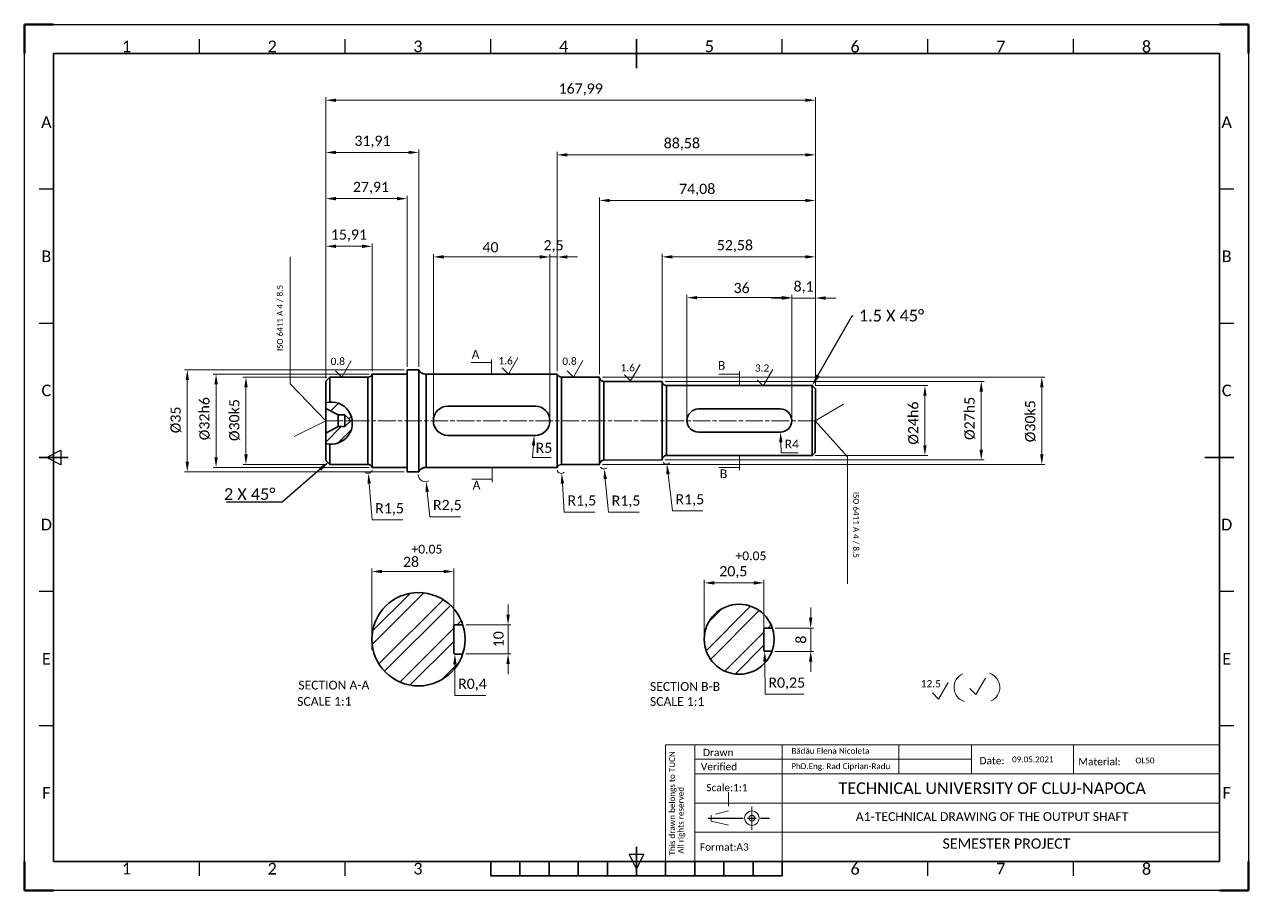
# Model space of a CAD drawing. Header units: millimetres. Extents: x 875 to 1295, y -24 to 273.
import ezdxf
from ezdxf import colors
from ezdxf.entities.mleader import LeaderData, LeaderLine
from ezdxf.enums import TextEntityAlignment as Align
from ezdxf.math import Vec2, Vec3

# ---------------------------------------------------------------- set-up
doc = ezdxf.new("R2010")
doc.units = ezdxf.units.MM
doc.linetypes.add('AM_ISO08W050', pattern=[18, 12, -1.5, 3, -1.5])
doc.linetypes.add('AM_ISO08W050x2', pattern=[9, 6, -0.75, 1.5, -0.75])
doc.layers.get('0').update_dxf_attribs({"lineweight": 30})
for name, color, linetype, lineweight in [('AM_0', 7, 'Continuous', 35), ('AM_5', 3, 'Continuous', 0), ('AM_6', 2, 'Continuous', 0), ('AM_7', 4, 'AM_ISO08W050', 25), ('AM_BOR', 7, 'Continuous', 50)]:
    doc.layers.add(name, color=color, linetype=linetype, lineweight=lineweight)
doc.styles.add('ACISOTS', font='calibril.ttf')
doc.styles.get("Standard").update_dxf_attribs({"font": 'calibril.ttf'})
doc.dimstyles.new('AM_ISO$0', dxfattribs={"dimtxt": 3.5, "dimasz": 3.5, "dimexe": 1, "dimexo": 1, "dimgap": 1.5, "dimtad": 1, "dimtxsty": 'Standard', "dimcen": 0, "dimclrd": 256, "dimclre": 256, "dimclrt": 2, "dimadec": 0, "dimazin": 2, "dimtp": 0.1, "dimtm": 0.1, "dimtfac": 0.71, "dimtmove": 0, "dimatfit": 3, "dimfxl": 1, "dimlwd": 0, "dimlwe": 0, "dimarcsym": 1})
doc.dimstyles.new('AM_ISO$4', dxfattribs={"dimtxt": 3.5, "dimasz": 3.5, "dimexe": 1, "dimexo": 1, "dimgap": 1.5, "dimtad": 1, "dimtoh": 1, "dimtxsty": 'Standard', "dimcen": 0, "dimclrd": 256, "dimclre": 256, "dimclrt": 2, "dimadec": 0, "dimazin": 2, "dimtp": 0.1, "dimtm": 0.1, "dimtfac": 0.71, "dimtofl": 0, "dimtmove": 0, "dimatfit": 0, "dimfxl": 1, "dimlwd": 0, "dimlwe": 0, "dimarcsym": 1})
pattern_1 = [(45, (945.585, 137.2075), (-6.7352, 6.7352), []), (45, (950.075, 137.2075), (-6.7352, 6.7352), [])]

# ---------------------------------------------------------------- blocks, each defined once
blk = doc.blocks.new('ISO_A3')
for p, q in [((410, 287), (10, 287)), ((10, 287), (10, 10)), ((410, 10), (410, 287)), ((10, 10), (410, 10))]:
    blk.add_line(p, q)
at = {"layer": 'AM_BOR'}
for p, q in [((10, 297), (0, 297)), ((0, 297), (0, 287)), ((420, 297), (410, 297)), ((420, 287), (420, 297)), ((0, 0), (0, 10)), ((420, 0), (420, 10)), ((0, 0), (10, 0)), ((420, 0), (410, 0))]:
    blk.add_line(p, q, dxfattribs=at)
at = {"layer": 'AM_BOR', "color": 1, "lineweight": 25}
for p, q in [((0, 297), (420, 297)), ((0, 0), (0, 297)), ((420, 297), (420, 0)), ((60, 287), (60, 292)), ((110, 287), (110, 292)), ((160, 287), (160, 292)), ((260, 287), (260, 292)), ((310, 287), (310, 292)), ((360, 287), (360, 292)), ((10, 240.5), (5, 240.5)), ((415, 240.5), (410, 240.5)), ((10, 194.5), (5, 194.5)), ((415, 194.5), (410, 194.5)), ((7.5, 148.5), (12.5, 151)), ((12.5, 146), (7.5, 148.5)), ((12.5, 151), (12.5, 146)), ((10, 102.5), (5, 102.5)), ((415, 102.5), (410, 102.5)), ((10, 56.5), (5, 56.5)), ((415, 56.5), (410, 56.5)), ((60, 5), (60, 10)), ((110, 5), (110, 10)), ((210, 7.5), (207.5, 12.5)), ((207.5, 12.5), (212.5, 12.5)), ((212.5, 12.5), (210, 7.5)), ((310, 5), (310, 10)), ((360, 5), (360, 10)), ((420, 0), (0, 0))]:
    blk.add_line(p, q, dxfattribs=at)
at = {"layer": 'AM_BOR', "color": 2, "lineweight": 35}
for p, q in [((210, 282), (210, 292)), ((5, 148.5), (15, 148.5)), ((405, 148.5), (415, 148.5)), ((210, 5), (210, 15)), ((160, 5), (160, 10)), ((170, 5), (170, 10)), ((180, 5), (180, 10)), ((190, 5), (190, 10)), ((200, 5), (200, 10)), ((220, 5), (220, 10)), ((230, 5), (230, 10)), ((240, 5), (240, 10)), ((250, 5), (250, 10)), ((260, 5), (260, 10)), ((160, 5), (260, 5))]:
    blk.add_line(p, q, dxfattribs=at)
at = {"layer": 'AM_BOR', "color": 1, "lineweight": 25, "style": 'ACISOTS'}
for s, p in [('1', (35, 289.5)), ('2', (85, 289.5)), ('3', (135, 289.5)), ('4', (185, 289.5)), ('5', (235, 289.5)), ('6', (285, 289.5)), ('7', (335, 289.5)), ('8', (385, 289.5)), ('A', (7.5, 263.5)), ('A', (412.5, 263.5)), ('B', (7.5, 217.5)), ('B', (412.5, 217.5)), ('C', (7.5, 171.5)), ('C', (412.5, 171.5)), ('D', (7.5, 125.5)), ('D', (412.5, 125.5)), ('E', (7.5, 79.5)), ('E', (412.5, 79.5)), ('F', (7.5, 33.5)), ('F', (412.5, 33.5)), ('1', (35, 7.5)), ('2', (85, 7.5)), ('3', (135, 7.5)), ('6', (285, 7.5)), ('7', (335, 7.5)), ('8', (385, 7.5))]:
    blk.add_text(s, height=4, dxfattribs=at).set_placement(p, align=Align.MIDDLE)
blk = doc.blocks.new('*D11')
at = {"layer": 'AM_0', "linetype": 'ByBlock', "lineweight": 0, "transparency": 16777216}
for p, q in [((994.48, 58.64), (994.48, 86.51)), ((1019.09, 85.51), (997.98, 85.51))]:
    blk.add_line(p, q, dxfattribs=at)
at = {"layer": 'AM_0', "lineweight": 0, "transparency": 16777216}
blk.add_line((1022.59, 58.64), (1022.59, 86.51), dxfattribs=at)
at = {"layer": 'AM_0', "lineweight": 30, "transparency": 16777216}
for points in [[(997.98, 86.1), (997.98, 84.93), (994.48, 85.51)], [(1019.09, 86.1), (1019.09, 84.93), (1022.59, 85.51)]]:
    blk.add_solid(points, dxfattribs=at)
at = {"layer": 'AM_0', "color": 2, "transparency": 16777216, "insert": (1007.93, 88.8), "char_height": 3.5, "attachment_point": 5}
blk.add_mtext('28', dxfattribs=at)
blk = doc.blocks.new('*D12')
at = {"layer": 'AM_0', "linetype": 'ByBlock', "lineweight": 0, "transparency": 16777216}
for p, q in [((1041.23, 70.72), (1041.23, 74.22)), ((1041.23, 67.22), (1041.23, 57.32)), ((1026.69, 57.32), (1042.23, 57.32)), ((1041.23, 53.82), (1041.23, 50.32))]:
    blk.add_line(p, q, dxfattribs=at)
at = {"layer": 'AM_0', "lineweight": 0, "transparency": 16777216}
blk.add_line((1026.69, 67.22), (1042.23, 67.22), dxfattribs=at)
at = {"layer": 'AM_0', "transparency": 16777216}
for points in [[(1040.65, 70.72), (1041.81, 70.72), (1041.23, 67.22)], [(1040.65, 53.82), (1041.81, 53.82), (1041.23, 57.32)]]:
    blk.add_solid(points, dxfattribs=at)
at = {"layer": 'AM_0', "color": 2, "transparency": 16777216, "insert": (1037.94, 62.27), "char_height": 3.5, "attachment_point": 5, "rotation": 90}
blk.add_mtext('10', dxfattribs=at)
blk = doc.blocks.new('*D13')
at = {"layer": 'AM_0', "linetype": 'ByBlock', "lineweight": 0, "transparency": 16777216}
for p, q in [((1022.97, 53.72), (1022.91, 42.99)), ((1022.91, 42.99), (1033.59, 42.99))]:
    blk.add_line(p, q, dxfattribs=at)
at = {"layer": 'AM_0', "transparency": 16777216}
blk.add_solid([(1022.39, 53.72), (1023.55, 53.71), (1022.99, 57.22)], dxfattribs=at)
at = {"layer": 'AM_0', "color": 2, "transparency": 16777216, "insert": (1029, 46.65), "char_height": 3.5, "attachment_point": 5}
blk.add_mtext('R0,4', dxfattribs=at)
blk = doc.blocks.new('*D14')
at = {"layer": 'AM_0', "linetype": 'ByBlock', "lineweight": 0, "transparency": 16777216}
for p, q in [((1108.52, 63.13), (1108.52, 82.61)), ((1125.54, 81.61), (1112.02, 81.61))]:
    blk.add_line(p, q, dxfattribs=at)
at = {"layer": 'AM_0', "lineweight": 0, "transparency": 16777216}
blk.add_line((1129.04, 63.13), (1129.04, 82.61), dxfattribs=at)
at = {"layer": 'AM_0', "transparency": 16777216}
for points in [[(1112.02, 82.19), (1112.02, 81.02), (1108.52, 81.61)], [(1125.54, 82.19), (1125.54, 81.02), (1129.04, 81.61)]]:
    blk.add_solid(points, dxfattribs=at)
at = {"layer": 'AM_0', "color": 2, "transparency": 16777216, "insert": (1118.5, 85.26), "char_height": 3.5, "attachment_point": 5}
blk.add_mtext('20,5', dxfattribs=at)
blk = doc.blocks.new('*D15')
at = {"layer": 'AM_0', "linetype": 'ByBlock', "lineweight": 0, "transparency": 16777216}
for p, q in [((1145.06, 69.63), (1145.06, 73.13)), ((1145.06, 66.13), (1145.06, 58.13)), ((1132.78, 58.13), (1146.06, 58.13)), ((1145.06, 54.63), (1145.06, 51.13))]:
    blk.add_line(p, q, dxfattribs=at)
at = {"layer": 'AM_0', "lineweight": 0, "transparency": 16777216}
blk.add_line((1132.89, 66.13), (1146.06, 66.13), dxfattribs=at)
at = {"layer": 'AM_0', "transparency": 16777216}
for points in [[(1144.47, 69.63), (1145.64, 69.63), (1145.06, 66.13)], [(1144.47, 54.63), (1145.64, 54.63), (1145.06, 58.13)]]:
    blk.add_solid(points, dxfattribs=at)
at = {"layer": 'AM_0', "color": 2, "transparency": 16777216, "insert": (1141.77, 62.13), "char_height": 3.5, "attachment_point": 5, "rotation": 90}
blk.add_mtext('8', dxfattribs=at)
blk = doc.blocks.new('*D16')
at = {"layer": 'AM_0', "linetype": 'ByBlock', "lineweight": 0, "transparency": 16777216}
for p, q in [((1129.33, 54.63), (1129.45, 43.39)), ((1129.45, 43.39), (1142.75, 43.39))]:
    blk.add_line(p, q, dxfattribs=at)
at = {"layer": 'AM_0', "lineweight": 0, "transparency": 16777216}
blk.add_arc((1129.29, 58.38), 0.25, 270, 270.6167, dxfattribs=at)
at = {"layer": 'AM_0', "transparency": 16777216}
blk.add_solid([(1129.91, 54.64), (1128.75, 54.63), (1129.29, 58.13)], dxfattribs=at)
at = {"layer": 'AM_0', "color": 2, "transparency": 16777216, "insert": (1136.85, 47.05), "char_height": 3.5, "attachment_point": 5}
blk.add_mtext('R0,25', dxfattribs=at)
blk = doc.blocks.new('*D17')
at = {"layer": 'AM_0', "linetype": 'ByBlock', "lineweight": 0, "transparency": 16777216}
for p, q in [((1013.49, 112.83), (1014.39, 104.3)), ((1014.39, 104.3), (1024.89, 104.3))]:
    blk.add_line(p, q, dxfattribs=at)
at = {"layer": 'AM_0', "lineweight": 0, "transparency": 16777216}
blk.add_arc((1012.86, 118.76), 2.46, 180.5449, 299.3422, dxfattribs=at)
at = {"layer": 'AM_0', "lineweight": 30, "transparency": 16777216}
blk.add_solid([(1014.07, 112.89), (1012.91, 112.77), (1013.12, 116.31)], dxfattribs=at)
at = {"layer": 'AM_0', "color": 2, "lineweight": 30, "transparency": 16777216, "insert": (1020.39, 107.96), "char_height": 3.5, "attachment_point": 5}
blk.add_mtext('R2,5', dxfattribs=at)
blk = doc.blocks.new('*D18')
at = {"layer": 'AM_0', "linetype": 'ByBlock', "lineweight": 0, "transparency": 16777216}
for p, q in [((993.56, 115.7), (994.56, 103.21)), ((994.56, 103.21), (1005.06, 103.21))]:
    blk.add_line(p, q, dxfattribs=at)
at = {"layer": 'AM_0', "lineweight": 0, "transparency": 16777216}
blk.add_arc((993.16, 120.7), 1.51, 236.6923, 341.8808, dxfattribs=at)
at = {"layer": 'AM_0', "lineweight": 30, "transparency": 16777216}
blk.add_solid([(994.14, 115.75), (992.98, 115.65), (993.28, 119.19)], dxfattribs=at)
at = {"layer": 'AM_0', "color": 2, "lineweight": 30, "transparency": 16777216, "insert": (1000.56, 106.85), "char_height": 3.5, "attachment_point": 5}
blk.add_mtext('R1,5', dxfattribs=at)
blk = doc.blocks.new('*D19')
at = {"layer": 'AM_0', "linetype": 'ByBlock', "lineweight": 0, "transparency": 16777216}
for p, q in [((1059.86, 115.67), (1060.53, 105.9)), ((1060.53, 105.9), (1071.03, 105.9))]:
    blk.add_line(p, q, dxfattribs=at)
at = {"layer": 'AM_0', "lineweight": 0, "transparency": 16777216}
blk.add_arc((1059.52, 120.69), 1.52, 197.5927, 311.5292, dxfattribs=at)
at = {"layer": 'AM_0', "lineweight": 30, "transparency": 16777216}
blk.add_solid([(1060.44, 115.71), (1059.28, 115.63), (1059.62, 119.17)], dxfattribs=at)
at = {"layer": 'AM_0', "color": 2, "lineweight": 30, "transparency": 16777216, "insert": (1066.53, 109.54), "char_height": 3.5, "attachment_point": 5}
blk.add_mtext('R1,5', dxfattribs=at)
blk = doc.blocks.new('*D20')
at = {"layer": 'AM_0', "linetype": 'ByBlock', "lineweight": 0, "transparency": 16777216}
for p, q in [((1074.58, 117.22), (1075.7, 105.84)), ((1075.7, 105.84), (1086.2, 105.84))]:
    blk.add_line(p, q, dxfattribs=at)
at = {"layer": 'AM_0', "lineweight": 0, "transparency": 16777216}
blk.add_arc((1074.09, 122.21), 1.51, 218.0338, 313.6278, dxfattribs=at)
at = {"layer": 'AM_0', "lineweight": 30, "transparency": 16777216}
blk.add_solid([(1075.16, 117.28), (1074, 117.17), (1074.24, 120.71)], dxfattribs=at)
at = {"layer": 'AM_0', "color": 2, "lineweight": 30, "transparency": 16777216, "insert": (1081.7, 109.48), "char_height": 3.5, "attachment_point": 5}
blk.add_mtext('R1,5', dxfattribs=at)
blk = doc.blocks.new('*D21')
at = {"layer": 'AM_0', "linetype": 'ByBlock', "lineweight": 0, "transparency": 16777216}
for p, q in [((1096.12, 118.89), (1097.59, 106.28)), ((1097.59, 106.28), (1108.09, 106.28))]:
    blk.add_line(p, q, dxfattribs=at)
at = {"layer": 'AM_0', "lineweight": 0, "transparency": 16777216}
blk.add_arc((1095.54, 123.81), 1.46, 221.5239, 315.9949, dxfattribs=at)
at = {"layer": 'AM_0', "lineweight": 30, "transparency": 16777216}
blk.add_solid([(1096.7, 118.96), (1095.54, 118.82), (1095.71, 122.37)], dxfattribs=at)
at = {"layer": 'AM_0', "color": 2, "lineweight": 30, "transparency": 16777216, "insert": (1103.59, 109.92), "char_height": 3.5, "attachment_point": 5}
blk.add_mtext('R1,5', dxfattribs=at)
blk = doc.blocks.new('*D22')
at = {"layer": 'AM_0', "lineweight": 0, "transparency": 16777216}
blk.add_line((1146.59, 149.26), (1185.26, 149.26), dxfattribs=at)
at = {"layer": 'AM_0', "linetype": 'ByBlock', "lineweight": 0, "transparency": 16777216}
for p, q in [((1184.26, 145.76), (1184.26, 128.77)), ((1146.59, 125.27), (1185.26, 125.27))]:
    blk.add_line(p, q, dxfattribs=at)
at = {"layer": 'AM_0', "lineweight": 30, "transparency": 16777216}
for points in [[(1183.68, 145.76), (1184.84, 145.76), (1184.26, 149.26)], [(1183.68, 128.77), (1184.84, 128.77), (1184.26, 125.27)]]:
    blk.add_solid(points, dxfattribs=at)
at = {"layer": 'AM_0', "color": 2, "lineweight": 30, "transparency": 16777216, "insert": (1180.39, 136.41), "char_height": 3.5, "attachment_point": 5, "rotation": 90}
blk.add_mtext('%%C24h6', dxfattribs=at)
blk = doc.blocks.new('*D23')
at = {"layer": 'AM_0', "lineweight": 0, "transparency": 16777216}
blk.add_line((1095.09, 150.73), (1204.59, 150.73), dxfattribs=at)
at = {"layer": 'AM_0', "linetype": 'ByBlock', "lineweight": 0, "transparency": 16777216}
for p, q in [((1203.59, 147.23), (1203.59, 127.26)), ((1095.09, 123.76), (1204.59, 123.76))]:
    blk.add_line(p, q, dxfattribs=at)
at = {"layer": 'AM_0', "lineweight": 30, "transparency": 16777216}
for points in [[(1203, 147.23), (1204.17, 147.23), (1203.59, 150.73)], [(1203, 127.26), (1204.17, 127.26), (1203.59, 123.76)]]:
    blk.add_solid(points, dxfattribs=at)
at = {"layer": 'AM_0', "color": 2, "lineweight": 30, "transparency": 16777216, "insert": (1199.71, 138.03), "char_height": 3.5, "attachment_point": 5, "rotation": 90}
blk.add_mtext('%%C27h5', dxfattribs=at)
blk = doc.blocks.new('*D24')
at = {"layer": 'AM_0', "lineweight": 0, "transparency": 16777216}
blk.add_line((1073.59, 152.21), (1225.37, 152.21), dxfattribs=at)
at = {"layer": 'AM_0', "linetype": 'ByBlock', "lineweight": 0, "transparency": 16777216}
for p, q in [((1224.37, 148.71), (1224.37, 125.71)), ((1073.59, 122.21), (1225.37, 122.21))]:
    blk.add_line(p, q, dxfattribs=at)
at = {"layer": 'AM_0', "lineweight": 30, "transparency": 16777216}
for points in [[(1223.79, 148.71), (1224.96, 148.71), (1224.37, 152.21)], [(1223.79, 125.71), (1224.96, 125.71), (1224.37, 122.21)]]:
    blk.add_solid(points, dxfattribs=at)
at = {"layer": 'AM_0', "color": 2, "lineweight": 30, "transparency": 16777216, "insert": (1220.5, 137.05), "char_height": 3.5, "attachment_point": 5, "rotation": 90}
blk.add_mtext('%%C30k5', dxfattribs=at)
blk = doc.blocks.new('*D25')
at = {"layer": 'AM_0', "lineweight": 0, "transparency": 16777216}
blk.add_line((1005.59, 154.71), (930.16, 154.71), dxfattribs=at)
at = {"layer": 'AM_0', "linetype": 'ByBlock', "lineweight": 0, "transparency": 16777216}
for p, q in [((931.16, 151.21), (931.16, 123.21)), ((1005.59, 119.71), (930.16, 119.71))]:
    blk.add_line(p, q, dxfattribs=at)
at = {"layer": 'AM_0', "lineweight": 30, "transparency": 16777216}
for points in [[(930.58, 151.21), (931.74, 151.21), (931.16, 154.71)], [(930.58, 123.21), (931.74, 123.21), (931.16, 119.71)]]:
    blk.add_solid(points, dxfattribs=at)
at = {"layer": 'AM_0', "color": 2, "lineweight": 30, "transparency": 16777216, "insert": (927.29, 137.51), "char_height": 3.5, "attachment_point": 5, "rotation": 90}
blk.add_mtext('%%C35', dxfattribs=at)
blk = doc.blocks.new('*D26')
at = {"layer": 'AM_0', "lineweight": 0, "transparency": 16777216}
blk.add_line((993.59, 153.21), (940.03, 153.21), dxfattribs=at)
at = {"layer": 'AM_0', "linetype": 'ByBlock', "lineweight": 0, "transparency": 16777216}
for p, q in [((941.03, 149.71), (941.03, 124.71)), ((993.59, 121.21), (940.03, 121.21))]:
    blk.add_line(p, q, dxfattribs=at)
at = {"layer": 'AM_0', "lineweight": 30, "transparency": 16777216}
for points in [[(940.45, 149.71), (941.61, 149.71), (941.03, 153.21)], [(940.45, 124.71), (941.61, 124.71), (941.03, 121.21)]]:
    blk.add_solid(points, dxfattribs=at)
at = {"layer": 'AM_0', "color": 2, "lineweight": 30, "transparency": 16777216, "insert": (937.16, 137.93), "char_height": 3.5, "attachment_point": 5, "rotation": 90}
blk.add_mtext('%%C32h6', dxfattribs=at)
blk = doc.blocks.new('*D27')
at = {"layer": 'AM_0', "lineweight": 0, "transparency": 16777216}
blk.add_line((979.09, 152.16), (950.29, 152.16), dxfattribs=at)
at = {"layer": 'AM_0', "linetype": 'ByBlock', "lineweight": 0, "transparency": 16777216}
for p, q in [((951.29, 148.66), (951.29, 125.66)), ((979.09, 122.16), (950.29, 122.16))]:
    blk.add_line(p, q, dxfattribs=at)
at = {"layer": 'AM_0', "lineweight": 30, "transparency": 16777216}
for points in [[(950.71, 148.66), (951.88, 148.66), (951.29, 152.16)], [(950.71, 125.66), (951.88, 125.66), (951.29, 122.16)]]:
    blk.add_solid(points, dxfattribs=at)
at = {"layer": 'AM_0', "color": 2, "lineweight": 30, "transparency": 16777216, "insert": (947.42, 137.44), "char_height": 3.5, "attachment_point": 5, "rotation": 90}
blk.add_mtext('%%C30k5', dxfattribs=at)
blk = doc.blocks.new('*D28')
at = {"layer": 'AM_0', "lineweight": 0, "transparency": 16777216}
blk.add_line((978.68, 151.77), (978.68, 248.13), dxfattribs=at)
at = {"layer": 'AM_0', "linetype": 'ByBlock', "lineweight": 0, "transparency": 16777216}
for p, q in [((1146.67, 149.16), (1146.67, 248.13)), ((982.18, 247.13), (1143.17, 247.13))]:
    blk.add_line(p, q, dxfattribs=at)
at = {"layer": 'AM_0', "lineweight": 30, "transparency": 16777216}
for points in [[(982.18, 247.71), (982.18, 246.55), (978.68, 247.13)], [(1143.17, 247.71), (1143.17, 246.55), (1146.67, 247.13)]]:
    blk.add_solid(points, dxfattribs=at)
at = {"layer": 'AM_0', "color": 2, "lineweight": 30, "transparency": 16777216, "insert": (1066.14, 250.79), "char_height": 3.5, "attachment_point": 5}
blk.add_mtext('167,99', dxfattribs=at)
blk = doc.blocks.new('*D29')
at = {"layer": 'AM_0', "lineweight": 0, "transparency": 16777216}
blk.add_line((978.68, 151.77), (978.68, 198.04), dxfattribs=at)
at = {"layer": 'AM_0', "linetype": 'ByBlock', "lineweight": 0, "transparency": 16777216}
for p, q in [((994.59, 154.21), (994.59, 198.04)), ((982.18, 197.04), (991.09, 197.04))]:
    blk.add_line(p, q, dxfattribs=at)
at = {"layer": 'AM_0', "lineweight": 30, "transparency": 16777216}
for points in [[(982.18, 197.63), (982.18, 196.46), (978.68, 197.04)], [(991.09, 197.63), (991.09, 196.46), (994.59, 197.04)]]:
    blk.add_solid(points, dxfattribs=at)
at = {"layer": 'AM_0', "color": 2, "lineweight": 30, "transparency": 16777216, "insert": (986.61, 200.7), "char_height": 3.5, "attachment_point": 5}
blk.add_mtext('15,91', dxfattribs=at)
blk = doc.blocks.new('*D30')
at = {"layer": 'AM_0', "lineweight": 0, "transparency": 16777216}
blk.add_line((978.68, 151.77), (978.68, 214.39), dxfattribs=at)
at = {"layer": 'AM_0', "linetype": 'ByBlock', "lineweight": 0, "transparency": 16777216}
for p, q in [((1006.59, 155.71), (1006.59, 214.39)), ((982.18, 213.39), (1003.09, 213.39))]:
    blk.add_line(p, q, dxfattribs=at)
at = {"layer": 'AM_0', "lineweight": 30, "transparency": 16777216}
for points in [[(982.18, 213.98), (982.18, 212.81), (978.68, 213.39)], [(1003.09, 213.98), (1003.09, 212.81), (1006.59, 213.39)]]:
    blk.add_solid(points, dxfattribs=at)
at = {"layer": 'AM_0', "color": 2, "lineweight": 30, "transparency": 16777216, "insert": (994.19, 217.05), "char_height": 3.5, "attachment_point": 5}
blk.add_mtext('27,91', dxfattribs=at)
blk = doc.blocks.new('*D31')
at = {"layer": 'AM_0', "lineweight": 0, "transparency": 16777216}
blk.add_line((978.68, 151.77), (978.68, 230.23), dxfattribs=at)
at = {"layer": 'AM_0', "linetype": 'ByBlock', "lineweight": 0, "transparency": 16777216}
for p, q in [((982.18, 229.23), (1007.09, 229.23)), ((1010.59, 155.71), (1010.59, 230.23))]:
    blk.add_line(p, q, dxfattribs=at)
at = {"layer": 'AM_0', "lineweight": 30, "transparency": 16777216}
for points in [[(982.18, 229.81), (982.18, 228.65), (978.68, 229.23)], [(1007.09, 229.81), (1007.09, 228.65), (1010.59, 229.23)]]:
    blk.add_solid(points, dxfattribs=at)
at = {"layer": 'AM_0', "color": 2, "lineweight": 30, "transparency": 16777216, "insert": (994.7, 232.88), "char_height": 3.5, "attachment_point": 5}
blk.add_mtext('31,91', dxfattribs=at)
blk = doc.blocks.new('*D32')
at = {"layer": 'AM_0', "linetype": 'ByBlock', "lineweight": 0, "transparency": 16777216}
for p, q in [((1094.09, 151.73), (1094.09, 194.42)), ((1143.17, 193.42), (1097.59, 193.42))]:
    blk.add_line(p, q, dxfattribs=at)
at = {"layer": 'AM_0', "lineweight": 0, "transparency": 16777216}
blk.add_line((1146.67, 149.16), (1146.67, 194.42), dxfattribs=at)
at = {"layer": 'AM_0', "lineweight": 30, "transparency": 16777216}
for points in [[(1097.59, 194), (1097.59, 192.83), (1094.09, 193.42)], [(1143.17, 194), (1143.17, 192.83), (1146.67, 193.42)]]:
    blk.add_solid(points, dxfattribs=at)
at = {"layer": 'AM_0', "color": 2, "lineweight": 30, "transparency": 16777216, "insert": (1119.06, 197.07), "char_height": 3.5, "attachment_point": 5}
blk.add_mtext('52,58', dxfattribs=at)
blk = doc.blocks.new('*D33')
at = {"layer": 'AM_0', "linetype": 'ByBlock', "lineweight": 0, "transparency": 16777216}
for p, q in [((1072.59, 153.21), (1072.59, 213.75)), ((1143.17, 212.75), (1076.09, 212.75))]:
    blk.add_line(p, q, dxfattribs=at)
at = {"layer": 'AM_0', "lineweight": 0, "transparency": 16777216}
blk.add_line((1146.67, 149.16), (1146.67, 213.75), dxfattribs=at)
at = {"layer": 'AM_0', "lineweight": 30, "transparency": 16777216}
for points in [[(1076.09, 213.33), (1076.09, 212.17), (1072.59, 212.75)], [(1143.17, 213.33), (1143.17, 212.17), (1146.67, 212.75)]]:
    blk.add_solid(points, dxfattribs=at)
at = {"layer": 'AM_0', "color": 2, "lineweight": 30, "transparency": 16777216, "insert": (1106.11, 216.4), "char_height": 3.5, "attachment_point": 5}
blk.add_mtext('74,08', dxfattribs=at)
blk = doc.blocks.new('*D34')
at = {"layer": 'AM_0', "linetype": 'ByBlock', "lineweight": 0, "transparency": 16777216}
for p, q in [((1058.09, 154.21), (1058.09, 229.4)), ((1143.17, 228.4), (1061.59, 228.4))]:
    blk.add_line(p, q, dxfattribs=at)
at = {"layer": 'AM_0', "lineweight": 0, "transparency": 16777216}
blk.add_line((1146.67, 149.16), (1146.67, 229.4), dxfattribs=at)
at = {"layer": 'AM_0', "lineweight": 30, "transparency": 16777216}
for points in [[(1061.59, 228.98), (1061.59, 227.82), (1058.09, 228.4)], [(1143.17, 228.98), (1143.17, 227.82), (1146.67, 228.4)]]:
    blk.add_solid(points, dxfattribs=at)
at = {"layer": 'AM_0', "color": 2, "lineweight": 30, "transparency": 16777216, "insert": (1100.85, 232.05), "char_height": 3.5, "attachment_point": 5}
blk.add_mtext('88,58', dxfattribs=at)
blk = doc.blocks.new('*D39')
at = {"layer": 'AM_0', "linetype": 'ByBlock', "lineweight": 0, "transparency": 16777216}
for p, q in [((1049.93, 128.73), (1049.61, 124.64)), ((1049.61, 124.64), (1055.97, 124.64))]:
    blk.add_line(p, q, dxfattribs=at)
at = {"layer": 'AM_0', "lineweight": 0, "transparency": 16777216}
blk.add_arc((1050.59, 137.21), 5, 254.1166, 270, dxfattribs=at)
at = {"layer": 'AM_0', "lineweight": 30, "transparency": 16777216}
blk.add_solid([(1049.35, 128.78), (1050.51, 128.69), (1050.2, 132.22)], dxfattribs=at)
at = {"layer": 'AM_0', "color": 2, "lineweight": 30, "transparency": 16777216, "insert": (1053.54, 127.91), "char_height": 3.5, "attachment_point": 5}
blk.add_mtext('R5', dxfattribs=at)
blk = doc.blocks.new('*D40')
at = {"layer": 'AM_0', "linetype": 'ByBlock', "lineweight": 0, "transparency": 16777216}
for p, q in [((1134.82, 129.79), (1134.93, 126.21)), ((1134.93, 126.21), (1140.74, 126.21))]:
    blk.add_line(p, q, dxfattribs=at)
at = {"layer": 'AM_0', "lineweight": 30, "transparency": 16777216}
blk.add_solid([(1135.4, 129.81), (1134.23, 129.78), (1134.71, 133.29)], dxfattribs=at)
at = {"layer": 'AM_0', "color": 2, "lineweight": 30, "transparency": 16777216, "insert": (1138.59, 129.21), "char_height": 3, "attachment_point": 5}
blk.add_mtext('R4', dxfattribs=at)
blk = doc.blocks.new('*D44')
at = {"layer": 'AM_0', "lineweight": 0, "transparency": 16777216}
blk.add_line((1015.59, 138.21), (1015.59, 194.4), dxfattribs=at)
at = {"layer": 'AM_0', "linetype": 'ByBlock', "lineweight": 0, "transparency": 16777216}
for p, q in [((1019.09, 193.4), (1052.09, 193.4)), ((1055.59, 138.21), (1055.59, 194.4))]:
    blk.add_line(p, q, dxfattribs=at)
at = {"layer": 'AM_0', "lineweight": 30, "transparency": 16777216}
for points in [[(1019.09, 193.99), (1019.09, 192.82), (1015.59, 193.4)], [(1052.09, 193.99), (1052.09, 192.82), (1055.59, 193.4)]]:
    blk.add_solid(points, dxfattribs=at)
at = {"layer": 'AM_0', "color": 2, "lineweight": 30, "transparency": 16777216, "insert": (1035.2, 196.69), "char_height": 3.5, "attachment_point": 5}
blk.add_mtext('40', dxfattribs=at)
blk = doc.blocks.new('*D47')
at = {"layer": 'AM_0', "lineweight": 0, "transparency": 16777216}
blk.add_line((1102.6, 138.21), (1102.6, 180.43), dxfattribs=at)
at = {"layer": 'AM_0', "linetype": 'ByBlock', "lineweight": 0, "transparency": 16777216}
for p, q in [((1106.1, 179.43), (1135.07, 179.43)), ((1138.57, 138.21), (1138.57, 180.43))]:
    blk.add_line(p, q, dxfattribs=at)
at = {"layer": 'AM_0', "lineweight": 30, "transparency": 16777216}
for points in [[(1106.1, 180.01), (1106.1, 178.85), (1102.6, 179.43)], [(1135.07, 180.01), (1135.07, 178.85), (1138.57, 179.43)]]:
    blk.add_solid(points, dxfattribs=at)
at = {"layer": 'AM_0', "color": 2, "lineweight": 30, "transparency": 16777216, "insert": (1121.36, 182.72), "char_height": 3.5, "attachment_point": 5}
blk.add_mtext('36', dxfattribs=at)
blk = doc.blocks.new('*D48')
at = {"layer": 'AM_0', "linetype": 'ByBlock', "lineweight": 0, "transparency": 16777216}
for p, q in [((1135.07, 179.29), (1131.57, 179.29)), ((1138.57, 179.29), (1146.67, 179.29)), ((1146.67, 149.16), (1146.67, 180.29)), ((1150.17, 179.29), (1153.67, 179.29))]:
    blk.add_line(p, q, dxfattribs=at)
at = {"layer": 'AM_0', "lineweight": 0, "transparency": 16777216}
blk.add_line((1138.57, 138.21), (1138.57, 180.29), dxfattribs=at)
at = {"layer": 'AM_0', "lineweight": 30, "transparency": 16777216}
for points in [[(1135.07, 179.87), (1135.07, 178.7), (1138.57, 179.29)], [(1150.17, 179.87), (1150.17, 178.7), (1146.67, 179.29)]]:
    blk.add_solid(points, dxfattribs=at)
at = {"layer": 'AM_0', "color": 2, "lineweight": 30, "transparency": 16777216, "insert": (1142.62, 182.94), "char_height": 3.5, "attachment_point": 5}
blk.add_mtext('8,1', dxfattribs=at)
blk = doc.blocks.new('*D51')
at = {"layer": 'AM_0', "linetype": 'ByBlock', "lineweight": 0, "transparency": 16777216}
for p, q in [((1052.09, 193.39), (1048.59, 193.39)), ((1055.59, 193.39), (1058.09, 193.39)), ((1058.09, 154.21), (1058.09, 194.39)), ((1061.59, 193.39), (1065.09, 193.39))]:
    blk.add_line(p, q, dxfattribs=at)
at = {"layer": 'AM_0', "lineweight": 0, "transparency": 16777216}
blk.add_line((1055.59, 138.21), (1055.59, 194.39), dxfattribs=at)
at = {"layer": 'AM_0', "lineweight": 30, "transparency": 16777216}
for points in [[(1052.09, 193.97), (1052.09, 192.8), (1055.59, 193.39)], [(1061.59, 193.97), (1061.59, 192.8), (1058.09, 193.39)]]:
    blk.add_solid(points, dxfattribs=at)
at = {"layer": 'AM_0', "color": 2, "lineweight": 30, "transparency": 16777216, "insert": (1056.84, 197.04), "char_height": 3.5, "attachment_point": 5}
blk.add_mtext('2,5', dxfattribs=at)

msp = doc.modelspace()

# ---------------------------------------------------------------- hatches: boundary and pattern name
at = {"layer": 'AM_0', "lineweight": 0}
h = msp.add_hatch(dxfattribs=at)
h.set_pattern_fill('ANSI32', color=256)
h.set_pattern_definition(pattern_1)
h.paths.add_polyline_path([(978.667, 143.395), (978.664, 141.453), (982.958, 139.203), (985.158, 139.203), (987.258, 137.203), (985.158, 135.203), (982.958, 135.205), (978.658, 132.956), (978.658, 129.405, 1.3040821)])
h = msp.add_hatch(dxfattribs=at)
h.set_pattern_fill('ANSI32', color=256)
h.set_pattern_definition(pattern_1)
h.paths.add_polyline_path([(1022.592, 62.215), (1022.592, 66.815, -0.4142136), (1022.992, 67.215), (1025.693, 67.215, 0.8539593), (994.478, 62.267, 0.8510363), (1025.659, 57.215), (1022.992, 57.215, -0.4142136), (1022.592, 57.615)])
h = msp.add_hatch(dxfattribs=at)
h.set_pattern_fill('ANSI32', color=256)
h.set_pattern_definition(pattern_1)
h.paths.add_polyline_path([(1129.04, 65.735, -0.4142136), (1129.44, 66.135), (1131.885, 66.135, 0.8485654), (1108.521, 62.281, 0.8375174), (1131.782, 58.135), (1129.29, 58.135, -0.4142136), (1129.04, 58.385), (1129.04, 62.135)])

# ---------------------------------------------------------------- linework, layer by layer
at = {"layer": 'AM_0', "color": 7, "lineweight": 0}
for p, q in [((966.429, 149.927), (966.429, 193.427)), ((1157.652, 124.835), (1157.652, 81.335))]:
    msp.add_line(p, q, dxfattribs=at)
at = {"layer": 'AM_0', "lineweight": 0}
for p, q in [((984.133, 152.165), (987.382, 157.794)), ((1035.506, 153.208), (1035.506, 158.208)), ((1041.351, 153.208), (1044.6, 158.837)), ((1063.633, 152.208), (1066.882, 157.837)), ((1083.252, 150.854), (1086.501, 156.484)), ((982.012, 154.286), (984.133, 152.165)), ((1039.229, 155.329), (1041.351, 153.208)), ((1061.512, 154.329), (1063.633, 152.208)), ((1081.13, 152.976), (1083.252, 150.854)), ((1126.654, 151.3), (1128.776, 149.179)), ((1128.776, 149.179), (1132.025, 154.808)), ((966.429, 149.927), (978.662, 137.213)), ((1146.655, 137.205), (1156.302, 142.938)), ((978.662, 137.213), (967.779, 131.824)), ((1157.652, 124.835), (1146.655, 137.205)), ((1120.583, 125.221), (1120.583, 120.215)), ((1188.948, 41.778), (1192.197, 47.408)), ((1201.762, 43.278), (1205.011, 48.908)), ((1186.826, 43.899), (1188.948, 41.778)), ((1199.641, 45.399), (1201.762, 43.278))]:
    msp.add_line(p, q, dxfattribs=at)
at = {"layer": 'AM_0'}
for p, q in [((993.085, 152.165), (980.085, 152.165)), ((993.085, 152.165), (993.085, 137.206)), ((1006.585, 119.708), (1006.585, 154.708)), ((1006.585, 154.708), (1010.585, 154.708)), ((1059.585, 152.208), (1059.585, 137.208)), ((1074.085, 150.729), (1074.085, 137.182)), ((1074.085, 150.729), (1094.085, 150.729)), ((1094.085, 150.729), (1094.085, 137.258)), ((993.085, 137.206), (993.085, 122.206)), ((1010.585, 137.208), (1010.585, 119.708)), ((1059.585, 137.208), (1059.585, 122.208)), ((1074.085, 137.182), (1074.085, 123.714)), ((1094.085, 137.258), (1094.085, 123.758)), ((1095.585, 137.257), (1095.585, 125.257)), ((1094.085, 123.758), (1074.085, 123.714)), ((1010.585, 119.708), (1006.585, 119.708))]:
    msp.add_line(p, q, dxfattribs=at)
at = {"layer": 'AM_0', "lineweight": 0}
for points in [[(1028.506, 157.208), (1031.992, 157.208), (1035.506, 157.208)], [(1113.588, 153.198), (1117.074, 153.198), (1120.588, 153.198)], [(1120.589, 149.232), (1120.589, 154.232)], [(1035.795, 121.191), (1035.795, 116.191)], [(1113.592, 121.22), (1117.079, 121.22), (1120.592, 121.22)], [(1028.792, 117.201), (1032.279, 117.201), (1035.792, 117.201)]]:
    msp.add_lwpolyline(points, dxfattribs=at)
at = {"layer": 'AM_0'}
for points in [[(980.085, 152.165), (978.677, 150.774)], [(980.085, 152.165), (980.085, 143.628)], [(1006.585, 153.208), (994.585, 153.208), (994.585, 121.208), (1006.585, 121.208)], [(1010.585, 137.208), (1010.585, 154.708)], [(1035.585, 153.208), (1013.085, 153.208)], [(1035.585, 121.208), (1013.085, 121.208), (1013.085, 153.208)], [(1035.585, 121.208), (1058.085, 121.208), (1058.085, 153.208)], [(1035.585, 153.208), (1058.085, 153.208)], [(1059.585, 152.208), (1072.585, 152.208), (1072.585, 122.208), (1059.585, 122.208)], [(980.085, 122.165), (978.638, 123.589), (978.677, 150.774)], [(1095.585, 137.257), (1095.585, 149.257), (1145.585, 149.257), (1145.585, 125.27), (1095.585, 125.27)], [(1145.585, 149.257), (1146.667, 148.157)], [(1145.585, 125.27), (1146.64, 126.311), (1146.667, 148.157)], [(978.658, 137.203), (978.667, 143.395)], [(978.664, 141.453), (982.958, 139.203)], [(982.958, 137.203), (982.958, 139.203)], [(982.958, 139.203), (985.158, 139.203)], [(982.958, 135.205), (985.158, 135.203), (987.258, 137.203), (985.158, 139.203)], [(985.158, 137.203), (985.158, 139.203)], [(1035.585, 142.208), (1020.585, 142.208)], [(1035.585, 142.208), (1050.585, 142.208)], [(1106.585, 141.257), (1120.585, 141.257), (1134.585, 141.257)], [(978.658, 137.203), (978.652, 132.953)], [(978.652, 132.953), (982.958, 135.205)], [(978.658, 137.203), (978.658, 129.403)], [(982.958, 137.203), (982.958, 135.205)], [(985.158, 135.203), (985.158, 137.203)], [(1035.585, 132.208), (1020.585, 132.208)], [(1035.585, 132.208), (1050.585, 132.208)], [(1134.585, 133.29), (1120.585, 133.29), (1106.585, 133.29)], [(980.085, 129.17), (980.085, 122.165)], [(993.085, 122.206), (980.085, 122.165)]]:
    msp.add_lwpolyline(points, dxfattribs=at)
at = {"layer": 'AM_0', "linetype": 'AM_ISO08W050x2', "lineweight": 0}
msp.add_lwpolyline([(978.662, 137.213), (1146.655, 137.205)], dxfattribs=at)
at = {"layer": 'AM_0'}
for points in [[(1022.592, 62.215), (1022.592, 66.815, -0.4142136), (1022.992, 67.215), (1025.693, 67.215)], [(1129.04, 62.135), (1129.04, 65.735, -0.4142136), (1129.44, 66.135), (1131.885, 66.135)], [(1022.592, 62.215), (1022.592, 57.615, 0.4142136), (1022.992, 57.215), (1025.659, 57.215)], [(1129.04, 62.135), (1129.04, 58.385, 0.4142136), (1129.29, 58.135), (1131.782, 58.135)]]:
    msp.add_lwpolyline(points, format="xyb", dxfattribs=at)
for centre, radius in [((1010.478, 62.267), 16), ((1120.521, 62.281), 12)]:
    msp.add_circle(centre, radius, dxfattribs=at)
for centre, radius, start, end in [((993.171, 153.642), 1.48, 266.68175, 342.932), ((1012.88, 155.699), 2.5, 203.36771, 274.70478), ((1059.5, 153.705), 1.5, 199.37374, 273.24612), ((1074.085, 152.229), 1.5, 180.81689, 270.00582), ((1095.585, 150.757), 1.5, 181.08399, 270.01025), ((980.541, 136.399), 7.243, 255, 105), ((1020.585, 137.208), 5, 90, 270), ((1050.585, 137.208), 5, 270, 90), ((1106.585, 137.273), 3.984, 90, 270), ((1134.585, 137.273), 3.984, 270, 90), ((993.162, 120.696), 1.512, 19.76737, 92.91153), ((1059.516, 120.686), 1.523, 87.40487, 159.97527), ((1074.092, 122.208), 1.507, 90.25358, 180.00571), ((1095.541, 123.813), 1.457, 88.26396, 182.19758), ((1012.856, 118.756), 2.462, 84.65586, 157.27166)]:
    msp.add_arc(centre, radius, start, end, dxfattribs=at)
at = {"layer": 'AM_0', "lineweight": 0}
for centre, radius, start, end in [((1199.326, 45.778), 5.083, 113.6717, 252.35388), ((1204.826, 45.778), 5.122, 294.77945, 71.24613)]:
    msp.add_arc(centre, radius, start, end, dxfattribs=at)
at = {"layer": 'AM_5'}
for p, q in [((1095.293, 26.11), (1285.293, 26.11)), ((1095.293, 26.11), (1095.293, -13.89)), ((1105.293, -13.89), (1105.293, 26.11)), ((1135.293, 26.11), (1135.293, -13.89)), ((1175.293, 26.11), (1175.293, 16.11)), ((1200.262, 26.11), (1200.262, 16.11)), ((1235.273, 26.11), (1235.273, 16.11)), ((1105.293, 21.11), (1200.293, 21.11)), ((1105.293, 16.11), (1285.293, 16.11)), ((1105.293, 6.11), (1285.293, 6.11)), ((1105.293, -3.89), (1285.293, -3.89))]:
    msp.add_line(p, q, dxfattribs=at)
at = {"layer": 'AM_5', "lineweight": 0}
for p, q in [((1116.886, 5.062), (1116.886, 9.878)), ((1110.886, 1.931), (1110.886, -0.069)), ((1116.886, 3.378), (1112.367, 2.288)), ((1116.886, -1.516), (1110.886, -0.069))]:
    msp.add_line(p, q, dxfattribs=at)
for radius in [2.482, 1.009]:
    msp.add_circle((1124.886, 0.931), radius, dxfattribs=at)
at = {"layer": 'AM_7', "lineweight": 0}
msp.add_line((1124.886, 4.931), (1124.886, -3.069), dxfattribs=at)
at = {"layer": 'AM_7'}
msp.add_line((1109.886, 0.931), (1130.886, 0.931), dxfattribs=at)

# ---------------------------------------------------------------- block references
at = {"layer": 'AM_0', "lineweight": 0}
msp.add_blockref('ISO_A3', (875.293, -23.89), dxfattribs=at)

# ---------------------------------------------------------------- texts
at = {"layer": 'AM_0', "color": 2, "lineweight": 0, "style": 'ACISOTS'}
for rotation, p in [(90, (963.929, 161.125)), (270, (1159.652, 112.835))]:
    msp.add_text('ISO 6411 A 4 / 8.5', height=2, rotation=rotation, dxfattribs=at).set_placement(p)
at = {"layer": 'AM_0', "lineweight": 0, "style": 'ACISOTS'}
for s, p in [('A', (1028.708, 158.459)), ('B', (1113.217, 154.68)), ('B', (1113.896, 117.535)), ('A', (1029.05, 113.624))]:
    msp.add_text(s, height=3, dxfattribs=at).set_placement(p)
at = {"layer": 'AM_0', "lineweight": 35, "style": 'ACISOTS'}
for p in [(1008.072, 91.673), (1119.249, 89.381)]:
    msp.add_text('+0.05', height=3, dxfattribs=at).set_placement(p)
at = {"layer": 'AM_0', "lineweight": -3, "style": 'ACISOTS'}
for s, height, p in [('SECTION A-A', 3, (969.247, 45.046)), ('SECTION B-B', 3, (1089.909, 44.585)), ('SCALE 1:1', 3, (1089.909, 39.432)), ('Bădău Elena Nicoleta', 2, (1138.439, 22.984)), ('09.05.2021', 2, (1214.175, 20.077)), ('OL50', 2, (1256.485, 19.698))]:
    msp.add_text(s, height=height, dxfattribs=at).set_placement(p)
msp.add_text('SCALE 1:1', height=3, rotation=0.35039, dxfattribs=at).set_placement((968.873, 39.433))
at = {"layer": 'AM_0', "lineweight": 30, "style": 'ACISOTS'}
msp.add_text('PhD.Eng. Rad Ciprian-Radu', height=2, dxfattribs=at).set_placement((1138.398, 17.731))
at = {"layer": 'AM_0', "color": 7, "lineweight": -3, "style": 'ACISOTS'}
msp.add_text('A1-TECHNICAL DRAWING OF THE OUTPUT SHAFT', height=3, dxfattribs=at).set_placement((1160.538, -0.026))
at = {"layer": 'AM_0', "lineweight": 0, "char_height": 2.5, "attachment_point": 1, "style": 'ACISOTS'}
for s, width, insert in [('0.8', 7.18527, (980.338, 158.834)), ('1.6', 2.43605, (1037.915, 159.022)), ('0.8', 7.18527, (1059.838, 158.876)), ('1.6', 2.43605, (1079.816, 156.669)), ('3.2', 2.43605, (1125.904, 156.543))]:
    msp.add_mtext_dynamic_manual_height_columns(s, width=width, gutter_width=12.5, heights=[0], dxfattribs=dict(at, insert=insert))
at = {"layer": 'AM_0', "lineweight": -3, "insert": (1182.826, 48.278), "char_height": 2.5, "attachment_point": 1, "style": 'ACISOTS'}
msp.add_mtext_dynamic_manual_height_columns('12.5', width=9.37053, gutter_width=12.5, heights=[0], dxfattribs=at)
at = {"layer": 'AM_6'}
for s, p in [('This drawn belongs to TUCN', (1098.503, -11.858)), ('All rights reserved', (1101.503, -11.258))]:
    msp.add_text(s, height=2, rotation=90, dxfattribs=at).set_placement(p)
for s, height, p in [('Drawn', 2.5, (1108.121, 22.199)), ('Date:', 2.5, (1202.992, 19.399)), ('Material:', 2.5, (1236.893, 19.068)), ('Verified', 2.5, (1107.369, 17.341)), ('Scale:1:1', 2.5, (1109.254, 10.161)), ('Format:A3', 2.5, (1107.042, -10.232)), ('SEMESTER PROJECT', 3.5, (1190.293, -9.541))]:
    msp.add_text(s, height=height, dxfattribs=at).set_placement(p)
at = {"layer": 'AM_6', "lineweight": 0}
msp.add_text('TECHNICAL UNIVERSITY OF CLUJ-NAPOCA', height=4, dxfattribs=at).set_placement((1154.572, 9.201))

# ---------------------------------------------------------------- dimensions: what is measured, and where the dimension line sits
at = {"layer": 'AM_0', "lineweight": 30}
for base, p1, p2, picture, middle in [((1146.667, 247.132), (978.677, 150.774), (1146.667, 148.157), '*D28', (1066.143, 247.132)), ((1010.585, 229.23), (978.677, 150.774), (1010.585, 154.708), '*D31', (994.704, 229.23)), ((1058.085, 228.399), (1146.667, 148.157), (1058.085, 153.208), '*D34', (1100.849, 228.399)), ((1006.585, 213.394), (978.677, 150.774), (1006.585, 154.708), '*D30', (994.187, 213.394)), ((1072.585, 212.75), (1146.667, 148.157), (1072.585, 152.208), '*D33', (1106.106, 212.75)), ((994.585, 197.042), (978.677, 150.774), (994.585, 153.208), '*D29', (986.608, 197.042)), ((1055.585, 193.404), (1015.585, 137.211), (1055.585, 137.211), '*D44', (1035.201, 193.404)), ((1058.085, 193.387), (1055.585, 137.209), (1058.085, 153.208), '*D51', (1056.835, 193.387)), ((1094.085, 193.418), (1146.667, 148.157), (1094.085, 150.729), '*D32', (1119.061, 193.418)), ((1146.667, 179.286), (1138.568, 137.205), (1146.667, 148.157), '*D48', (1142.618, 179.286))]:
    dim = msp.add_linear_dim(base=base, p1=p1, p2=p2, dimstyle='AM_ISO$0', dxfattribs=at)
    dim.commit()
    dim.dimension.update_dxf_attribs({"geometry": picture, "text_midpoint": middle, "dimtype": 160})
dim = msp.add_linear_dim(base=(1138.568, 179.431), p1=(1102.602, 137.207), p2=(1138.568, 137.207), dimstyle='AM_ISO$0', override={"dimdec": 1}, dxfattribs=at)
dim.commit()
dim.dimension.update_dxf_attribs({"geometry": '*D47', "text_midpoint": (1121.361, 179.431), "dimtype": 160})
for base, p1, p2, text, picture, middle in [((931.162, 119.708), (1006.585, 154.708), (1006.585, 119.708), '%%C<>', '*D25', (931.162, 137.513)), ((941.03, 121.208), (994.585, 153.208), (994.585, 121.208), '%%C<>h6', '*D26', (941.03, 137.932)), ((951.294, 122.165), (980.085, 152.165), (980.085, 122.165), '%%C<>k5', '*D27', (951.294, 137.439)), ((1224.375, 122.208), (1072.585, 152.208), (1072.585, 122.208), '%%C<>k5', '*D24', (1224.375, 137.054))]:
    dim = msp.add_linear_dim(base=base, p1=p1, p2=p2, angle=90, text=text, dimstyle='AM_ISO$0', dxfattribs=at)
    dim.commit()
    dim.dimension.update_dxf_attribs({"geometry": picture, "text_midpoint": middle, "dimtype": 160})
for base, p1, p2, text, picture, middle in [((1203.587, 123.758), (1094.085, 150.729), (1094.085, 123.758), '%%C<>h5', '*D23', (1203.587, 138.028)), ((1184.262, 125.27), (1145.585, 149.257), (1145.585, 125.27), '%%C<>h6', '*D22', (1184.262, 136.405))]:
    dim = msp.add_linear_dim(base=base, p1=p1, p2=p2, angle=90, text=text, dimstyle='AM_ISO$0', override={"dimdec": 1}, dxfattribs=at)
    dim.commit()
    dim.dimension.update_dxf_attribs({"geometry": picture, "text_midpoint": middle, "dimtype": 160})
dim = msp.add_radius_dim(center=(1050.585, 137.208), mpoint=(1050.199, 132.222), dimstyle='AM_ISO$4', dxfattribs=at)
dim.commit()
dim.dimension.update_dxf_attribs({"geometry": '*D39', "text_midpoint": (1053.541, 124.639), "dimtype": 164})
for center, mpoint, override, picture, middle in [((1134.585, 137.273), (1134.708, 133.291), {"dimtxt": 3, "dimdec": 1}, '*D40', (1138.585, 126.208)), ((1074.092, 122.208), (1074.239, 120.708), {"dimdec": 1}, '*D20', (1081.697, 105.841)), ((1095.541, 123.813), (1095.71, 122.366), {"dimdec": 1}, '*D21', (1103.591, 106.28)), ((993.162, 120.696), (993.283, 119.189), {"dimdec": 1}, '*D18', (1000.562, 103.212)), ((1012.856, 118.756), (1013.116, 116.308), {"dimdec": 1}, '*D17', (1020.393, 104.303)), ((1059.516, 120.686), (1059.62, 119.166), {"dimdec": 1}, '*D19', (1066.528, 105.897))]:
    dim = msp.add_radius_dim(center=center, mpoint=mpoint, dimstyle='AM_ISO$4', override=override, dxfattribs=at)
    dim.commit()
    dim.dimension.update_dxf_attribs({"geometry": picture, "text_midpoint": middle, "dimtype": 164})
at = {"layer": 'AM_0'}
for base, p1, p2, override, picture, middle in [((994.478, 85.515), (1022.592, 57.645), (994.478, 57.645), {"dimdec": 0}, '*D11', (1007.929, 85.515)), ((1108.522, 81.608), (1129.04, 62.135), (1108.522, 62.135), {"dimdec": 1}, '*D14', (1118.503, 81.608))]:
    dim = msp.add_linear_dim(base=base, p1=p1, p2=p2, dimstyle='AM_ISO$0', override=override, dxfattribs=at)
    dim.commit()
    dim.dimension.update_dxf_attribs({"geometry": picture, "text_midpoint": middle, "dimtype": 160})
dim = msp.add_linear_dim(base=(1041.229, 57.318), p1=(1025.693, 67.215), p2=(1025.693, 57.318), angle=90, dimstyle='AM_ISO$0', override={"dimdec": 0}, dxfattribs=at)
dim.commit()
dim.dimension.update_dxf_attribs({"geometry": '*D12', "text_midpoint": (1041.229, 62.267), "dimtype": 160})
dim = msp.add_linear_dim(base=(1145.056, 58.135), p1=(1131.885, 66.135), p2=(1131.782, 58.135), angle=90, dimstyle='AM_ISO$0', dxfattribs=at)
dim.commit()
dim.dimension.update_dxf_attribs({"geometry": '*D15', "text_midpoint": (1145.056, 62.135), "dimtype": 160})
for center, mpoint, picture, middle in [((1022.992, 57.615), (1022.989, 57.215), '*D13', (1029.003, 42.994)), ((1129.29, 58.385), (1129.292, 58.135), '*D16', (1136.848, 43.391))]:
    dim = msp.add_radius_dim(center=center, mpoint=mpoint, dimstyle='AM_ISO$4', dxfattribs=at)
    dim.commit()
    dim.dimension.update_dxf_attribs({"geometry": picture, "text_midpoint": middle, "dimtype": 164})

# ---------------------------------------------------------------- leaders
at = {"layer": 'AM_0', "lineweight": 0}
ml = msp.add_multileader_mtext('Standard', dxfattribs=at)
ml.set_content('1.5 X 45%%D', color=256)
ml.set_leader_properties()
ml.build(insert=Vec2(0, 0))
ml.multileader.update_dxf_attribs({"text_right_attachment_type": 6, "dogleg_length": 0.36})
ctx = ml.context
ctx.base_point, ctx.plane_origin = Vec3(1159.619, 173.233), Vec3(1145.585, 149.257)
ctx.right_attachment = 6
notes = []
notes.append((ctx, [(0, (1, 1, 0), (1159.259, 173.233), (1, 0), 0.36, [(0, [(1145.585, 149.257)], 0, [])])]))
ctx.mtext.insert, ctx.mtext.flow_direction = Vec3(1161.619, 175.259), 5
ml = msp.add_multileader_mtext('Standard', dxfattribs=at)
ml.set_content('2 X 45%%D', color=256)
ml.set_leader_properties()
ml.build(insert=Vec2(0, 0))
ml.multileader.update_dxf_attribs({"text_right_attachment_type": 6, "dogleg_length": 0.36})
ctx = ml.context
ctx.base_point, ctx.plane_origin = Vec3(942.447, 112.037), Vec3(979.725, 123.183)
ctx.right_attachment, ctx.text_align_type = 6, 2
notes.append((ctx, [(0, (1, 1, 0), (963.76, 109.263), (-1, 0), 0.36, [(0, [(979.725, 123.183)], 0, [])])]))
ctx.mtext.insert, ctx.mtext.alignment, ctx.mtext.flow_direction = Vec3(961.4, 114.063), 3, 5
for ctx, leaders in notes:
    for number, flags, end, landing, length, lines in leaders:
        leader = LeaderData()
        leader.index, (leader.has_last_leader_line, leader.has_dogleg_vector, leader.attachment_direction) = number, flags
        leader.last_leader_point, leader.dogleg_vector, leader.dogleg_length = Vec3(end), Vec3(landing), length
        for number, points, colour, breaks in lines:
            line = LeaderLine()
            line.index, line.vertices, line.color, line.breaks = number, Vec3.list(points), colors.encode_raw_color(colour), breaks
            leader.lines.append(line)
        ctx.leaders.append(leader)

doc.saveas('drawing.dxf')
